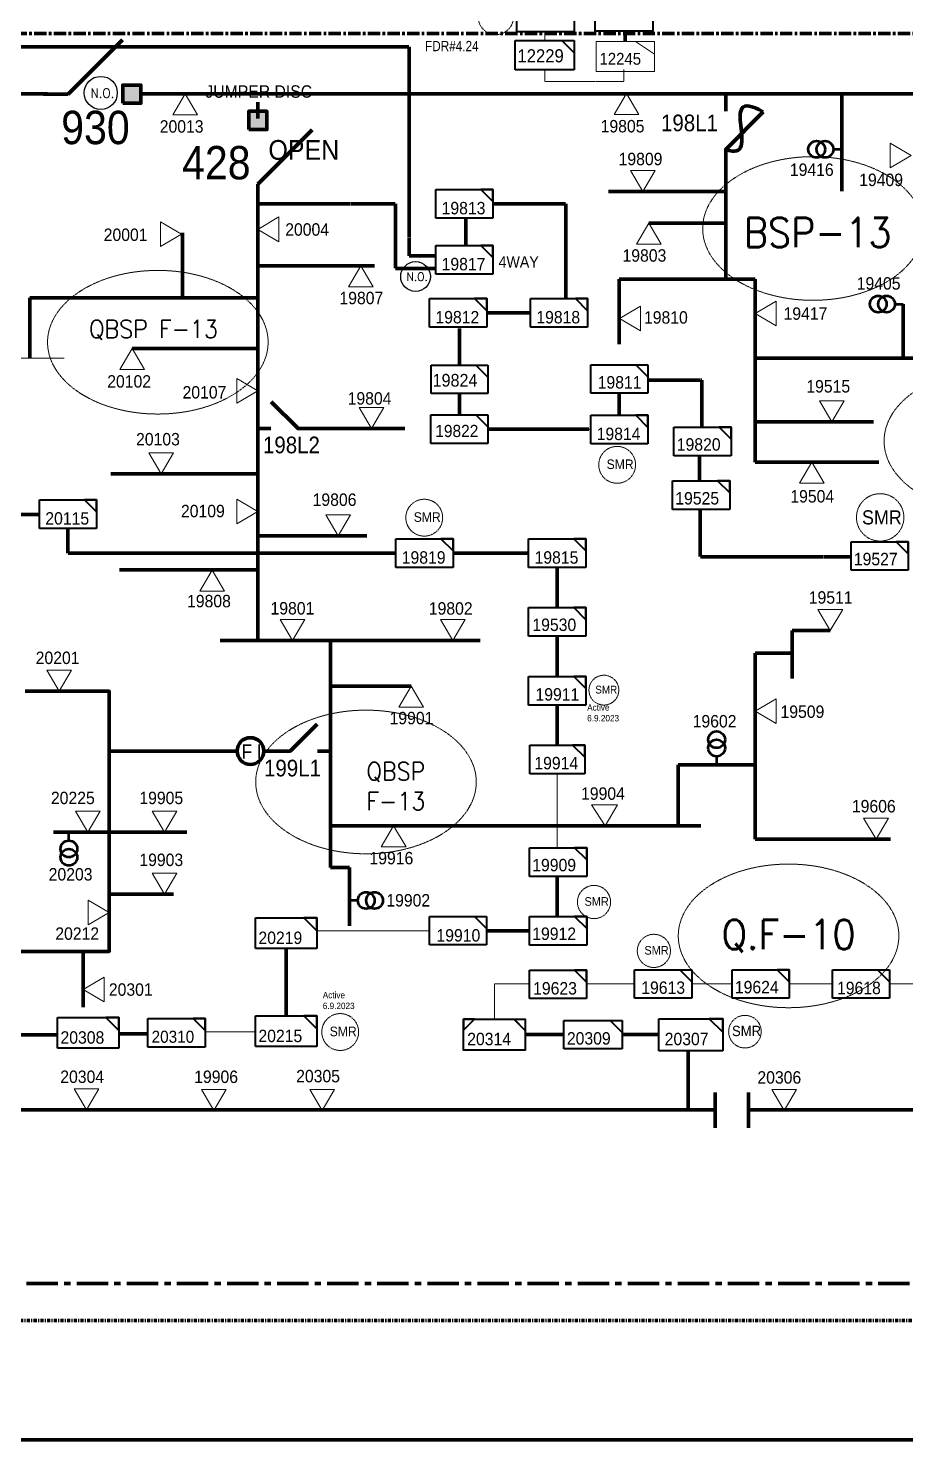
# Model space of a CAD drawing. Header units: metres. Extents: x 65984 to 144644, y -19036 to 23726.
# Drawn here: x 116363 to 116625.8, y 19869.1 to 20291.7 of the extents above; entities that cross this region are included whole.
import ezdxf
from ezdxf.enums import TextEntityAlignment as Align

# ---------------------------------------------------------------- set-up
doc = ezdxf.new("R2010")
doc.units = ezdxf.units.M
doc.header["$MEASUREMENT"] = 0
for name, pattern in [('( Center )', [2, 1.25, -0.25, 0.25, -0.25]), ('DGN Style 3', [0.013877, 0, -0.013877]), ('DGN Style 7', [2, 0.9, -0.4, 0.3, -0.4])]:
    doc.linetypes.add(name, pattern=pattern)
doc.layers.get('0').update_dxf_attribs({"color": 95, "lineweight": 40})
for name, color, linetype, lineweight in [('ABS', 7, 'Continuous', 40), ('ABS NUMBER', 112, 'Continuous', 30), ('d_fco', 5, 'Continuous', 40), ('d_fco text', 95, 'Continuous', 40), ('d_oh branch', 94, 'Continuous', 40), ('d_switch', 95, 'Continuous', 40), ('d_tf', 1, 'Continuous', 40), ('d_tf no', 6, 'Continuous', 40), ('d_tf_200', 1, 'Continuous', 40), ('d_ug cable', 95, 'Continuous', 40), ('d_ug main line', 95, 'Continuous', 40), ('d_unit sub', 7, 'Continuous', 40), ('EARTH FAULT INDICATOR', 95, 'Continuous', 40), ('FDR  1  16', 234, 'Continuous', 40), ('FDR  4  06', 36, 'Continuous', 40), ('fedr no', 95, 'Continuous', 40), ('O H MAIN FEEDER', 4, 'Continuous', 100), ('SW N O', 114, 'Continuous', 30)]:
    doc.layers.add(name, color=color, linetype=linetype, lineweight=lineweight)
doc.styles.add('NASKHF', font='naskhf.shx', dxfattribs={"height": 8})
doc.styles.add('Style-Andalus', font='andlso.ttf')
doc.styles.add('Style-Arial', font='arial.ttf')
doc.styles.add('Style-msdefault', font='msdefault.shx')
doc.styles.add('Style-STANDARD', font='STANDARD.shx')

# ---------------------------------------------------------------- blocks, each defined once
blk = doc.blocks.new('TFU_19')
at = {"layer": 'd_tf_200', "color": 3, "linetype": 'Continuous', "lineweight": 53}
blk.add_line((0, 10), (0, 0), dxfattribs=at)
for centre in [(0, 30), (0, 20)]:
    blk.add_circle(centre, 10, dxfattribs=at)
blk = doc.blocks.new('ABS2_1_1')
at = {"color": 0, "linetype": 'ByBlock', "lineweight": -2, "ltscale": 500}
for q in [(-29900, 43500), (0, 0)]:
    blk.add_line((0, 13600), q, dxfattribs=at)
at = {"color": 0, "linetype": 'ByBlock', "lineweight": -2, "ltscale": 500, "flags": 128}
for points in [[(5000, 43600), (-5000, 43600), (-5000, 53600), (5000, 53600)], [(3791, 49653), (3791, 49653), (3791, 49653)]]:
    blk.add_lwpolyline(points, close=True, dxfattribs=at)
at = {"color": 0, "linetype": 'ByBlock', "lineweight": -2, "ltscale": 500}
for points in [[(5000, 43600), (-5000, 43600), (5000, 53600), (-5000, 53600)], [(3791, 49653), (3791, 49653), (3791, 49653)]]:
    blk.add_solid(points, dxfattribs=at)
blk = doc.blocks.new('*U679')
at = {"layer": 'd_fco', "color": 7, "linetype": 'Continuous', "lineweight": 100}
blk.add_line((-4.6, 4.21), (-10.13, 4.21), dxfattribs=at)
at = {"layer": 'd_fco', "color": 7, "linetype": 'Continuous', "lineweight": 100, "extrusion": (0, 0, -1), "flags": 128}
blk.add_lwpolyline([(-13.02, 4.21), (-7.07, 4.21), (4.4, -7.26)], dxfattribs=at)
at = {"layer": 'd_fco', "color": 7, "linetype": 'Continuous', "lineweight": 100}
blk.add_open_spline([(-4.4, -7.26), (-13, 7.69), (11.58, -7.67), (7.07, 4.21)], degree=3, dxfattribs=at)
blk = doc.blocks.new('*U688')
at = {"layer": 'd_unit sub', "color": 3, "linetype": 'Continuous', "lineweight": 40}
for p, q in [((-9.2, 4.61), (9.19, 4.61)), ((-9.2, -4.58), (-9.2, 4.61)), ((9.19, 0.73), (5.31, 4.61)), ((5.97, 4.61), (9.19, 4.61)), ((9.19, 4.61), (9.19, 1.4)), ((9.19, 4.61), (9.19, -4.58)), ((9.19, -4.58), (-9.2, -4.58))]:
    blk.add_line(p, q, dxfattribs=at)
blk = doc.blocks.new('*U702')
at = {"layer": 'ABS', "color": 7, "linetype": 'Continuous', "lineweight": 158, "ltscale": 0.204148}
blk.add_line((-6.04, -5.72), (-11.57, -5.72), dxfattribs=at)
at = {"layer": 'ABS', "color": 7, "linetype": 'Continuous', "lineweight": 158, "ltscale": 0.204148, "flags": 128}
blk.add_lwpolyline([(11.58, -5.72), (5.64, -5.72), (-5.83, 5.75)], dxfattribs=at)
blk = doc.blocks.new('*U703')
at = {"layer": 'ABS', "color": 3, "linetype": 'Continuous', "lineweight": 158, "ltscale": 0.204148}
blk.add_line((6.05, -5.74), (11.58, -5.74), dxfattribs=at)
at = {"layer": 'ABS', "color": 3, "linetype": 'Continuous', "lineweight": 158, "ltscale": 0.204148, "flags": 128}
blk.add_lwpolyline([(-11.57, -5.74), (-5.63, -5.74), (5.85, 5.73)], dxfattribs=at)
blk = doc.blocks.new('*U892')
at = {"layer": 'SW N O', "color": 3}
blk.add_circle((0, 0), 16.8, dxfattribs=at)
at = {"layer": 'SW N O', "color": 3, "style": 'Style-STANDARD'}
blk.add_text('N.O.', height=9.6, dxfattribs=at).set_placement((1.7, -0.2), align=Align.MIDDLE_CENTER)
blk = doc.blocks.new('*U955')
at = {"layer": 'd_unit sub', "color": 191, "linetype": 'Continuous', "lineweight": 40}
for p, q in [((-9.2, 4.61), (9.19, 4.61)), ((-9.2, -4.58), (-9.2, 4.61)), ((9.19, 0.73), (5.31, 4.61)), ((5.97, 4.61), (9.19, 4.61)), ((9.19, 4.61), (9.19, 1.4)), ((9.19, 4.61), (9.19, -4.58)), ((9.19, -4.58), (-9.2, -4.58))]:
    blk.add_line(p, q, dxfattribs=at)
blk = doc.blocks.new('*U963')
at = {"layer": 'EARTH FAULT INDICATOR', "color": 3, "linetype": 'Continuous', "lineweight": 100}
blk.add_circle((0.02, 0.13), 4, dxfattribs=at)
at = {"layer": 'EARTH FAULT INDICATOR', "color": 3, "lineweight": 140, "style": 'Style-Andalus', "width": 0.9}
blk.add_text('F I', height=4.234, dxfattribs=at).set_placement((-2.61, 2.11), align=Align.TOP_LEFT)
blk = doc.blocks.new('*U683')
at = {"layer": 'd_unit sub', "color": 2, "linetype": 'Continuous', "lineweight": 40}
for p, q in [((-9.2, 4.61), (9.19, 4.61)), ((-9.2, -4.58), (-9.2, 4.61)), ((9.19, 0.73), (5.31, 4.61)), ((5.97, 4.61), (9.19, 4.61)), ((9.19, 4.61), (9.19, 1.4)), ((9.19, 4.61), (9.19, -4.58)), ((9.19, -4.58), (-9.2, -4.58))]:
    blk.add_line(p, q, dxfattribs=at)
blk = doc.blocks.new('*U1417')
at = {"layer": 'd_unit sub', "color": 95, "linetype": 'Continuous', "lineweight": 40}
for p, q in [((-9.55, 4.61), (9.19, 4.61)), ((-9.55, -4.58), (-9.55, 4.61)), ((9.19, 0.73), (5.31, 4.61)), ((5.97, 4.61), (9.19, 4.61)), ((9.19, 4.61), (9.19, 1.4)), ((9.19, 4.61), (9.19, -4.58)), ((9.19, -4.58), (-9.55, -4.58))]:
    blk.add_line(p, q, dxfattribs=at)
blk = doc.blocks.new('*U1415')
at = {"layer": 'd_unit sub', "color": 95, "linetype": 'Continuous', "lineweight": 40}
for p, q in [((-9.2, 4.61), (9.19, 4.61)), ((-9.2, -4.58), (-9.2, 4.61)), ((9.19, 0.73), (5.31, 4.61)), ((5.97, 4.61), (9.19, 4.61)), ((9.19, 4.61), (9.19, 1.4)), ((9.19, 4.61), (9.19, -4.58)), ((9.19, -4.58), (-9.2, -4.58))]:
    blk.add_line(p, q, dxfattribs=at)
blk = doc.blocks.new('TRA1_22')
at = {"layer": 'd_tf', "color": 3, "linetype": 'Continuous', "lineweight": 0, "ltscale": 0.000372147, "flags": 128}
blk.add_lwpolyline([(10, -17), (0, 0), (-10, -17)], close=True, dxfattribs=at)
blk = doc.blocks.new('TRA1_21')
at = {"layer": 'd_tf', "color": 3, "linetype": 'Continuous', "lineweight": 0, "ltscale": 0.000372147, "xscale": 1.000046566207833, "yscale": 1.000046566207833, "zscale": 1.000046566207833, "rotation": 180}
blk.add_blockref('TRA1_22', (0, 0), dxfattribs=at)
blk = doc.blocks.new('TRA1_24')
at = {"layer": 'd_tf', "color": 3, "linetype": 'Continuous', "lineweight": 0, "ltscale": 0.000371982, "flags": 128}
blk.add_lwpolyline([(10, -17), (0, 0), (-10, -17)], close=True, dxfattribs=at)
blk = doc.blocks.new('TRA1_23')
at = {"layer": 'd_tf', "color": 3, "linetype": 'Continuous', "lineweight": 0, "ltscale": 0.000371982, "xscale": 1.000046566207834, "yscale": 1.000046566207834, "zscale": 1.000046566207834, "rotation": 180}
blk.add_blockref('TRA1_24', (0, 0), dxfattribs=at)
blk = doc.blocks.new('TRA1_26')
at = {"layer": 'd_tf', "color": 3, "linetype": 'Continuous', "lineweight": 0, "ltscale": 0.000372147, "flags": 128}
blk.add_lwpolyline([(11.1, -17), (0.1, 0), (-9.9, -17)], close=True, dxfattribs=at)
blk = doc.blocks.new('TRA1_25')
at = {"layer": 'd_tf', "color": 3, "linetype": 'Continuous', "lineweight": 0, "ltscale": 0.000372147, "xscale": 1.000046566207833, "yscale": 1.000046566207833, "zscale": 1.000046566207833, "rotation": 180}
blk.add_blockref('TRA1_26', (0, 0), dxfattribs=at)
blk = doc.blocks.new('*U1554')
at = {"layer": 'd_unit sub', "color": 3, "linetype": 'Continuous', "lineweight": 40}
for p, q in [((-9.2, 4.59), (9.19, 4.59)), ((-9.2, -4.6), (-9.2, 4.59)), ((9.19, 0.71), (5.31, 4.59)), ((5.97, 4.59), (9.19, 4.59)), ((9.19, 4.59), (9.19, 1.38)), ((9.19, 4.59), (9.19, -4.6)), ((9.19, -4.6), (-9.2, -4.6))]:
    blk.add_line(p, q, dxfattribs=at)
at = {"layer": 'd_unit sub', "color": 3, "linetype": 'Continuous', "lineweight": 40, "flags": 128}
blk.add_lwpolyline([(9.19, 0.71), (9.19, 4.59), (5.31, 4.59)], close=True, dxfattribs=at)
blk = doc.blocks.new('*U2169')
at = {"layer": 'd_unit sub', "color": 2, "linetype": 'Continuous', "lineweight": 40}
for p, q in [((-9.2, 4.59), (9.19, 4.59)), ((-9.2, -4.6), (-9.2, 4.59)), ((9.19, 0.71), (5.31, 4.59)), ((5.97, 4.59), (9.19, 4.59)), ((9.19, 4.59), (9.19, 1.38)), ((9.19, 4.59), (9.19, -4.6)), ((9.19, -4.6), (-9.2, -4.6))]:
    blk.add_line(p, q, dxfattribs=at)
at = {"layer": 'd_unit sub', "color": 2, "linetype": 'Continuous', "lineweight": 40, "flags": 128}
blk.add_lwpolyline([(9.19, 0.71), (9.19, 4.59), (5.31, 4.59)], close=True, dxfattribs=at)
blk = doc.blocks.new('*U2170')
at = {"layer": 'd_unit sub', "color": 2, "linetype": 'Continuous', "lineweight": 40}
for p, q in [((-9.2, 4.59), (9.19, 4.59)), ((-9.2, -4.6), (-9.2, 4.59)), ((9.19, 0.71), (5.31, 4.59)), ((5.97, 4.59), (9.19, 4.59)), ((9.19, 4.59), (9.19, 1.38)), ((9.19, 4.59), (9.19, -4.6)), ((9.19, -4.6), (-9.2, -4.6))]:
    blk.add_line(p, q, dxfattribs=at)
at = {"layer": 'd_unit sub', "color": 2, "linetype": 'Continuous', "lineweight": 40, "flags": 128}
blk.add_lwpolyline([(9.19, 0.71), (9.19, 4.59), (5.31, 4.59)], close=True, dxfattribs=at)
blk = doc.blocks.new('*U2219')
at = {"layer": 'd_unit sub', "color": 191, "linetype": 'Continuous', "lineweight": 40}
for p, q in [((-9.2, 4.59), (9.19, 4.59)), ((-9.2, -4.6), (-9.2, 4.59)), ((9.19, 0.71), (5.31, 4.59)), ((5.97, 4.59), (9.19, 4.59)), ((9.19, 4.59), (9.19, 1.38)), ((9.19, 4.59), (9.19, -4.6)), ((9.19, -4.6), (-9.2, -4.6))]:
    blk.add_line(p, q, dxfattribs=at)
at = {"layer": 'd_unit sub', "color": 191, "linetype": 'Continuous', "lineweight": 40, "flags": 128}
blk.add_lwpolyline([(9.19, 0.71), (9.19, 4.59), (5.31, 4.59)], close=True, dxfattribs=at)
blk = doc.blocks.new('*U2250')
at = {"layer": 'd_unit sub', "color": 191, "linetype": 'Continuous', "lineweight": 40}
for p, q in [((-8.47, 4.59), (9.19, 4.59)), ((-8.47, -4.6), (-8.47, 4.59)), ((9.19, 0.71), (5.31, 4.59)), ((5.97, 4.59), (9.19, 4.59)), ((9.19, 4.59), (9.19, 1.38)), ((9.19, 4.59), (9.19, -4.6)), ((9.19, -4.6), (-8.47, -4.6))]:
    blk.add_line(p, q, dxfattribs=at)
at = {"layer": 'd_unit sub', "color": 191, "linetype": 'Continuous', "lineweight": 40, "flags": 128}
blk.add_lwpolyline([(9.19, 0.71), (9.19, 4.59), (5.31, 4.59)], close=True, dxfattribs=at)
blk = doc.blocks.new('*U3315')
at = {"layer": 'd_unit sub', "color": 95, "linetype": 'Continuous', "lineweight": 40}
for p, q in [((-9.2, 4.59), (9.19, 4.59)), ((-9.2, -4.6), (-9.2, 4.59)), ((9.19, 0.71), (5.31, 4.59)), ((5.97, 4.59), (9.19, 4.59)), ((9.19, 4.59), (9.19, 1.38)), ((9.19, 4.59), (9.19, -4.6)), ((9.19, -4.6), (-9.2, -4.6))]:
    blk.add_line(p, q, dxfattribs=at)
at = {"layer": 'd_unit sub', "color": 95, "linetype": 'Continuous', "lineweight": 40, "flags": 128}
blk.add_lwpolyline([(9.19, 0.71), (9.19, 4.59), (5.31, 4.59)], close=True, dxfattribs=at)
blk = doc.blocks.new('TRA1_78')
at = {"layer": 'd_tf', "color": 5, "linetype": 'Continuous', "lineweight": 0, "ltscale": 0.000372147, "flags": 128}
blk.add_lwpolyline([(10, -17), (0, 0), (-10, -17)], close=True, dxfattribs=at)
blk = doc.blocks.new('TRA1_77')
at = {"layer": 'd_tf', "color": 5, "linetype": 'Continuous', "lineweight": 0, "ltscale": 0.000372147, "xscale": 1.000046566207833, "yscale": 1.000046566207833, "zscale": 1.000046566207833, "rotation": 180}
blk.add_blockref('TRA1_78', (0, 0), dxfattribs=at)
blk = doc.blocks.new('TF_8')
at = {"color": 0, "linetype": 'ByBlock', "lineweight": -2}
blk.add_line((6.3, 4.95), (9.9, 1.35), dxfattribs=at)
blk.add_3dface([(-10.1, 4.95), (9.9, 4.95), (9.9, -5.05), (-10.1, -5.05)], dxfattribs=at)
blk = doc.blocks.new('*U3316')
at = {"layer": 'd_unit sub', "color": 95, "linetype": 'Continuous', "lineweight": 40, "flags": 128}
for points in [[(-9.48, 1.38), (-6.07, 4.73), (-9.48, 4.73)], [(9.49, 1.32), (6.02, 4.73), (9.5, 4.73)]]:
    blk.add_lwpolyline(points, close=True, dxfattribs=at)
at = {"layer": 'd_unit sub', "color": 95, "linetype": 'Continuous', "lineweight": 40, "xscale": 0.94866334575076, "yscale": 0.94866334575076, "zscale": 0.4380515265747434, "rotation": 359.9999999999999}
blk.add_blockref('TF_8', (0.1, 0.04), dxfattribs=at)
blk = doc.blocks.new('TRA1_1386')
at = {"layer": 'd_tf', "color": 95, "linetype": 'Continuous', "lineweight": 0, "ltscale": 0.000372147, "flags": 128}
blk.add_lwpolyline([(10.1, -17), (0.1, 0), (-9.9, -17)], close=True, dxfattribs=at)
blk = doc.blocks.new('TRA1_1385')
at = {"layer": 'd_tf', "color": 95, "linetype": 'Continuous', "lineweight": 0, "ltscale": 0.000372147, "xscale": 1.000046566207833, "yscale": 1.000046566207833, "zscale": 1.000046566207833, "rotation": 180}
blk.add_blockref('TRA1_1386', (0, 0), dxfattribs=at)
blk = doc.blocks.new('exist.us-1000kva')
at = {"color": 0, "linetype": 'ByBlock', "lineweight": -2, "flags": 128}
blk.add_lwpolyline([(39.99, 12.92), (32.8, 20), (40, 20)], close=True, dxfattribs=at)
at = {"color": 0, "linetype": 'ByBlock', "lineweight": -2, "extrusion": (0, 0, -1)}
blk.add_solid([(-39.99, 12.92), (-32.8, 20), (-40, 20)], dxfattribs=at)
at = {"color": 0, "linetype": 'ByBlock', "lineweight": -2, "xscale": 2, "yscale": 2}
blk.add_blockref('TF_8', (20.2, 10.1), dxfattribs=at)
blk = doc.blocks.new('*U3940')
at = {"layer": 'd_tf no', "color": 98, "linetype": 'Continuous', "lineweight": 13}
for p, q in [((-9.2, 4.61), (2.68, 4.61)), ((-9.2, -4.58), (-9.2, 4.61)), ((2.68, 0.73), (-1.21, 4.61)), ((-0.54, 4.61), (2.68, 4.61)), ((2.68, 4.61), (2.68, 1.4)), ((2.68, 4.61), (2.68, -4.58)), ((2.68, -4.58), (-9.2, -4.58))]:
    blk.add_line(p, q, dxfattribs=at)
blk = doc.blocks.new('*U696')
at = {"layer": 'd_unit sub', "color": 98, "linetype": 'Continuous', "lineweight": 40}
for p, q in [((-9.2, 4.61), (9.19, 4.61)), ((-9.2, -4.58), (-9.2, 4.61)), ((9.19, 0.73), (5.31, 4.61)), ((5.97, 4.61), (9.19, 4.61)), ((9.19, 4.61), (9.19, 1.4)), ((9.19, 4.61), (9.19, -4.58)), ((9.19, -4.58), (-9.2, -4.58))]:
    blk.add_line(p, q, dxfattribs=at)
blk = doc.blocks.new('*U3999')
at = {"layer": 'SW N O', "color": 4}
blk.add_circle((0, 0), 16.8, dxfattribs=at)
at = {"layer": 'SW N O', "color": 4, "style": 'Style-STANDARD'}
blk.add_text('N.O.', height=9.6, dxfattribs=at).set_placement((1.7, -0.2), align=Align.MIDDLE_CENTER)

msp = doc.modelspace()

# ---------------------------------------------------------------- linework, layer by layer
at = {"layer": 'd_oh branch', "color": 3, "linetype": 'Continuous', "lineweight": 100}
for p, q in [((116606.66, 20271.96), (116606.66, 20242.84)), ((116431.79, 20264.62), (116431.79, 20269.48)), ((116571.89, 20252.73), (116571.89, 20216.49)), ((116571.89, 20242.81), (116536.77, 20242.81)), ((116431.79, 20108.34), (116431.79, 20239.43)), ((116571.89, 20233.33), (116548.89, 20233.33)), ((116409.2, 20210.92), (116409.2, 20230.43)), ((116466.69, 20220.49), (116431.79, 20220.49)), ((116580.67, 20216.49), (116540.03, 20216.49)), ((116540.03, 20216.49), (116540.03, 20197.04)), ((116580.67, 20206.27), (116580.67, 20216.49)), ((116431.79, 20210.92), (116363.48, 20210.92)), ((116363.48, 20210.92), (116363.48, 20192.87)), ((116625.07, 20209.08), (116625.07, 20192.84)), ((116580.67, 20206.27), (116580.67, 20161.75)), ((116431.79, 20195.82), (116394.15, 20195.82)), ((116580.67, 20192.84), (116687.35, 20192.84)), ((116580.67, 20173.86), (116616.15, 20173.86)), ((116447.87, 20171.81), (116475.78, 20171.81)), ((116580.67, 20161.75), (116617.73, 20161.75)), ((116431.79, 20158.22), (116387.74, 20158.22)), ((116464.45, 20139.67), (116431.79, 20139.67)), ((116431.79, 20129.47), (116390.39, 20129.47)), ((116591.75, 20111.34), (116603.2, 20111.34)), ((116591.75, 20097.01), (116591.75, 20111.34)), ((116420.47, 20108.34), (116498.37, 20108.34)), ((116453.54, 20108.34), (116453.54, 20040.39)), ((116580.67, 20104.6), (116580.67, 20048.92)), ((116580.67, 20104.6), (116591.75, 20104.6)), ((116453.54, 20094.66), (116477.66, 20094.66)), ((116387.31, 20075.27), (116425.58, 20075.27)), ((116433.58, 20075.27), (116437.34, 20075.27)), ((116557.7, 20071.18), (116557.7, 20052.87)), ((116557.7, 20071.18), (116580.67, 20071.18)), ((116453.54, 20052.87), (116564.43, 20052.87)), ((116410.55, 20050.97), (116370.62, 20050.97)), ((116580.67, 20048.92), (116621.23, 20048.92)), ((116453.54, 20040.39), (116459.24, 20040.39)), ((116459.24, 20022.92), (116459.24, 20040.39)), ((116387.31, 20032.43), (116406.56, 20032.43)), ((116379.49, 20015.25), (116379.49, 19998.63))]:
    msp.add_line(p, q, dxfattribs=at)
at = {"layer": 'd_oh branch', "color": 3, "linetype": 'Continuous', "lineweight": 13}
for p, q in [((116409.2, 20210.92), (116409.2, 20230.43)), ((116431.79, 20210.92), (116363.48, 20210.92)), ((116363.48, 20210.92), (116363.48, 20192.87)), ((116373.83, 20192.87), (116280.23, 20192.87))]:
    msp.add_line(p, q, dxfattribs=at)
at = {"layer": 'd_oh branch', "color": 3, "linetype": 'Continuous', "lineweight": 100, "flags": 128}
msp.add_lwpolyline([(116307.49, 20015.29), (116387.31, 20015.29), (116387.31, 20090.83), (116387.31, 20093.18), (116362.15, 20093.18)], dxfattribs=at)
at = {"layer": 'd_ug cable', "color": 98, "linetype": 'DGN Style 3', "lineweight": 13}
msp.add_line((116517.72, 20288), (116517.72, 20290.57), dxfattribs=at)
at = {"layer": 'd_ug cable', "color": 3, "linetype": 'DGN Style 3', "lineweight": 100}
for p, q in [((116477.03, 20286.12), (116187.13, 20286.12)), ((116477.06, 20223.56), (116477.06, 20286.05)), ((116494.07, 20226.61), (116494.07, 20234.8)), ((116477.06, 20223.52), (116485.05, 20223.52)), ((116473.03, 20219.71), (116485.05, 20219.71)), ((116500.32, 20206.43), (116513.41, 20206.43)), ((116492.14, 20191.02), (116492.14, 20201.74)), ((116492.15, 20175.91), (116492.15, 20182.34)), ((116540.03, 20175.79), (116540.03, 20182.38)), ((116564.69, 20186.32), (116548.7, 20186.32)), ((116564.69, 20186.32), (116564.69, 20172.24)), ((116531.07, 20171.58), (116500.7, 20171.63)), ((116564.01, 20163.58), (116564.01, 20156.44)), ((116564.27, 20147.57), (116564.27, 20133.38)), ((116609.42, 20133.38), (116564.27, 20133.38))]:
    msp.add_line(p, q, dxfattribs=at)
at = {"layer": 'd_ug cable', "color": 191, "linetype": 'DGN Style 3', "lineweight": 100}
for p, q in [((116521.44, 20130.22), (116521.44, 20118.2)), ((116521.44, 20109.63), (116521.44, 20097.61)), ((116521.44, 20089.05), (116521.44, 20077.02)), ((116521.44, 20037.76), (116521.44, 20025.76)), ((116513.13, 20021.48), (116500.29, 20021.48)), ((116440.27, 19995.98), (116440.27, 20016.18)), ((116372.02, 19990.33), (116360.46, 19990.33)), ((116390.16, 19990.56), (116399, 19990.56))]:
    msp.add_line(p, q, dxfattribs=at)
at = {"layer": 'd_ug cable', "color": 191, "linetype": 'DGN Style 3', "lineweight": 13}
for p, q in [((116521.44, 20068.46), (116521.44, 20046.32)), ((116483.16, 20021.48), (116449.44, 20021.48)), ((116416.31, 19991.25), (116431.1, 19991.25))]:
    msp.add_line(p, q, dxfattribs=at)
at = {"layer": 'd_ug cable', "color": 95, "linetype": 'DGN Style 3', "lineweight": 100}
for p, q in [((116540.91, 19990.36), (116551.82, 19990.36)), ((116560.62, 19985.57), (116560.62, 19967.85))]:
    msp.add_line(p, q, dxfattribs=at)
at = {"layer": 'd_ug cable', "color": 98, "linetype": 'DGN Style 3', "lineweight": 100, "flags": 128}
msp.add_lwpolyline([(116541.76, 20287.68), (116541.76, 20287.68), (116541.76, 20290.63)], dxfattribs=at)
at = {"layer": 'd_ug cable', "color": 98, "linetype": 'DGN Style 3', "lineweight": 13, "flags": 128}
msp.add_lwpolyline([(116541.43, 20279.33), (116541.43, 20275.71), (116517.72, 20275.71), (116517.72, 20279.17)], dxfattribs=at)
at = {"layer": 'd_ug cable', "color": 3, "linetype": 'DGN Style 3', "lineweight": 100, "flags": 128}
for points in [[(116431.79, 20239.08), (116472.99, 20239.09), (116472.99, 20219.83)], [(116502.17, 20239.09), (116523.98, 20239.09), (116523.98, 20211.08)]]:
    msp.add_lwpolyline(points, dxfattribs=at)
at = {"layer": 'd_ug cable', "color": 191, "linetype": 'DGN Style 3', "lineweight": 100, "flags": 128}
for points in [[(116357.89, 20146.1), (116366.39, 20146.1)], [(116473.11, 20134.5), (116374.95, 20134.5), (116374.95, 20141.92)], [(116512.88, 20134.5), (116490.23, 20134.5)]]:
    msp.add_lwpolyline(points, dxfattribs=at)
at = {"layer": 'd_ug cable', "color": 95, "linetype": 'DGN Style 3', "lineweight": 13, "flags": 128}
for points in [[(116634.93, 20020.84), (116634.93, 20005.54), (116620.95, 20005.54)], [(116513.15, 20005.54), (116502.62, 20005.54), (116502.62, 19994.98)], [(116544.61, 20005.54), (116530.19, 20005.54)], [(116573.8, 20005.54), (116561.73, 20005.54)], [(116603.83, 20005.54), (116590.93, 20005.54)]]:
    msp.add_lwpolyline(points, dxfattribs=at)
at = {"layer": 'd_ug cable', "color": 95, "linetype": 'DGN Style 3', "lineweight": 100, "flags": 128}
msp.add_lwpolyline([(116511.86, 19990.36), (116523.45, 19990.36)], dxfattribs=at)
at = {"layer": 'd_ug cable', "color": 2, "linetype": 'DGN Style 3', "lineweight": 13}
for centre, radius in [((116503.06, 20295.03), 5.28), ((116539.38, 20160.95), 5.52), ((116481.62, 20145.13), 5.52), ((116618.14, 20145.22), 7.1), ((116535.41, 20093.5), 4.47), ((116532.45, 20030.07), 4.97), ((116550.38, 20015.44), 4.97), ((116456.46, 19991.15), 5.52), ((116577.65, 19991.26), 4.88)]:
    msp.add_circle(centre, radius, dxfattribs=at)
at = {"layer": 'd_ug main line', "color": 191, "linetype": 'DGN Style 7', "lineweight": 140, "flags": 128}
msp.add_lwpolyline([(125136.56, 22351.77), (116982.25, 22351.77), (116982.25, 20302.89), (116982.25, 20302.89), (116982.25, 19904.76), (116245.06, 19904.76), (116245.06, 20043.28)], dxfattribs=at)
at = {"layer": 'd_ug main line', "color": 194, "linetype": '( Center )', "lineweight": 158, "ltscale": 2.938459, "flags": 128}
msp.add_lwpolyline([(116741.88, 20439.81), (116741.88, 20290.13), (116169.64, 20290.13)], dxfattribs=at)
at = {"layer": 'FDR  1  16', "color": 154, "linetype": '( Center )', "lineweight": 106, "ltscale": 7.500037, "flags": 128}
msp.add_lwpolyline([(116110.23, 19993.55), (116110.23, 19915.89), (125674.45, 19915.89), (125674.45, 21860.43), (125695.57, 21860.43)], dxfattribs=at)
at = {"layer": 'FDR  4  06', "color": 3, "linetype": 'Continuous'}
msp.add_line((116715.91, 20272.04), (116523.88, 20272), dxfattribs=at)
at = {"layer": 'fedr no', "color": 82, "linetype": 'DGN Style 3', "lineweight": 13, "true_color": 0x1dc70e}
for centre in [(116598.01, 20231.71), (116401.85, 20197.66), (116652.34, 20168.07), (116464.18, 20066.01), (116590.71, 20019.93)]:
    msp.add_ellipse(centre, major_axis=(33.02, 0), ratio=0.651175, dxfattribs=at)
at = {"layer": 'O H MAIN FEEDER', "color": 154, "lineweight": 211, "ltscale": 0.488306}
msp.add_line((116368.83, 20272), (115909.86, 20272), dxfattribs=at)
at = {"layer": 'O H MAIN FEEDER', "color": 3, "lineweight": 211, "ltscale": 0.488306}
msp.add_line((116715.75, 20272.04), (116396.83, 20272), dxfattribs=at)
at = {"layer": 'O H MAIN FEEDER', "color": 95, "lineweight": 211, "ltscale": 0.418227}
for p, q in [((116568.7, 19973.07), (116568.7, 19962.48)), ((116103.42, 19967.85), (116568.7, 19967.85))]:
    msp.add_line(p, q, dxfattribs=at)
at = {"layer": 'O H MAIN FEEDER', "color": 5, "lineweight": 211, "ltscale": 0.418227}
for p, q in [((116578.69, 19973.07), (116578.69, 19962.48)), ((116578.69, 19967.85), (116883.48, 19967.85))]:
    msp.add_line(p, q, dxfattribs=at)
at = {"layer": 'O H MAIN FEEDER', "color": 95, "lineweight": 211, "ltscale": 0.426762, "flags": 128}
msp.add_lwpolyline([(125714.54, 20280.94), (125714.54, 19869.08), (116079.89, 19869.08)], dxfattribs=at)

# ---------------------------------------------------------------- block references
at = {"layer": 'ABS', "color": 7, "linetype": 'Continuous', "lineweight": 211, "ltscale": 0.812883, "xscale": 0.0005446322480400587, "zscale": 0.000360672857092237}
for p, yscale, rotation in [((116367.59, 20271.9), 0.0005446322480400587, 269.9999999999997), ((116431.79, 20237.59), -0.0005446322480400591, 180.0000000000002)]:
    msp.add_blockref('ABS2_1_1', p, dxfattribs=dict(at, yscale=yscale, rotation=rotation))
at = {"layer": 'ABS', "color": 7, "linetype": 'Continuous', "lineweight": 158, "ltscale": 0.204148, "xscale": 0.7000000000000001, "yscale": 0.7000000000000001, "zscale": 0.7000000000000001}
msp.add_blockref('*U702', (116439.88, 20175.82), dxfattribs=at)
at = {"layer": 'ABS', "color": 3, "linetype": 'Continuous', "lineweight": 158, "ltscale": 0.204148, "xscale": 0.7000000000000001, "yscale": 0.7000000000000001, "zscale": 0.7000000000000001}
msp.add_blockref('*U703', (116445.44, 20079.29), dxfattribs=at)
at = {"layer": 'd_fco', "color": 7, "linetype": 'Continuous', "lineweight": 100, "extrusion": (0, 0, -1), "xscale": 0.98, "yscale": 0.98, "zscale": 0.98, "rotation": 270.0000000006001}
msp.add_blockref('*U679', (-116576.02, 20262.3), dxfattribs=at)
at = {"layer": 'd_tf', "color": 3, "linetype": 'Continuous', "lineweight": 0, "ltscale": 0.000372147, "extrusion": (0, 0, -1), "xscale": 0.37, "yscale": 0.37, "zscale": 0.37}
for p, rotation in [((-116410, 20272.03), 180), ((-116542.14, 20272.1), 180), ((-116580.68, 20206.27), 89.99999999999993), ((-116418.11, 20129.46), 180.0000000000001), ((-116603.21, 20111.35), 359.9999999999999), ((-116380.91, 20050.98), 2.541932889160717e-11), ((-116403.87, 20050.98), 2.541932889160717e-11), ((-116472.46, 20052.87), 180), ((-116403.87, 20032.44), 2.541932889160717e-11), ((-116387.31, 20026.93), 269.9999999999999)]:
    msp.add_blockref('TRA1_21', p, dxfattribs=dict(at, rotation=rotation))
at = {"layer": 'd_tf', "color": 3, "linetype": 'Continuous', "lineweight": 0, "ltscale": 0.000372147, "xscale": 0.37, "yscale": 0.37, "zscale": 0.37}
for name, p, rotation in [('TRA1_21', (116627.44, 20253.56), 89.99999999999997), ('TRA1_21', (116547.06, 20242.81), 359.9999999999999), ('TRA1_21', (116408.89, 20229.99), 89.99999999999997), ('TRA1_21', (116431.8, 20231.45), 269.9999999999999), ('TRA1_21', (116548.9, 20233.32), 180), ('TRA1_21', (116462.62, 20220.52), 179.9999999999999), ('TRA1_21', (116540.1, 20204.8), 269.9999999999999), ('TRA1_21', (116394.15, 20195.81), 180), ('TRA1_21', (116465.83, 20171.82), 359.9999999999999), ('TRA1_21', (116603.7, 20173.87), 359.9999999999999), ('TRA1_21', (116597.68, 20161.75), 180), ('TRA1_21', (116455.82, 20139.68), 359.9999999999999), ('TRA1_21', (116442.17, 20108.36), 359.9999999999999), ('TRA1_21', (116490.21, 20108.34), 359.9999999999999), ('TRA1_21', (116372.27, 20093.19), 359.9999999999999), ('TRA1_21', (116477.67, 20094.65), 180), ('TRA1_21', (116580.68, 20087.2), 269.9999999999999), ('TRA1_25', (116535.82, 20052.88), 359.9999999999999), ('TRA1_21', (116616.89, 20048.93), 359.9999999999999), ('TRA1_21', (116379.49, 20003.87), 270)]:
    msp.add_blockref(name, p, dxfattribs=dict(at, rotation=rotation))
at = {"layer": 'd_tf', "color": 3, "linetype": 'Continuous', "lineweight": 0, "ltscale": 0.000371982, "xscale": 0.3699999999999999, "yscale": 0.3699999999999999, "zscale": 0.3699999999999999, "rotation": 89.99999999999997}
for p in [(116431.79, 20183.11), (116431.79, 20146.98)]:
    msp.add_blockref('TRA1_23', p, dxfattribs=at)
at = {"layer": 'd_tf', "color": 3, "linetype": 'Continuous', "lineweight": 0, "ltscale": 0.000372147, "extrusion": (0, 0, -1), "xscale": 0.37, "yscale": 0.37, "zscale": 0.37}
msp.add_blockref('TRA1_21', (-116402.83, 20158.25), dxfattribs=at)
at = {"layer": 'd_tf', "color": 95, "linetype": 'Continuous', "lineweight": 0, "ltscale": 0.000372147, "xscale": 0.37, "yscale": 0.37, "zscale": 0.37, "rotation": 359.9999999999999}
for p in [(116380.5, 19967.86), (116418.66, 19967.69), (116451.06, 19967.69)]:
    msp.add_blockref('TRA1_1385', p, dxfattribs=at)
at = {"layer": 'd_tf', "color": 5, "linetype": 'Continuous', "lineweight": 0, "ltscale": 0.000372147, "xscale": 0.37, "yscale": 0.37, "zscale": 0.37, "rotation": 359.9999999999999}
msp.add_blockref('TRA1_77', (116589.42, 19967.69), dxfattribs=at)
at = {"layer": 'd_tf no', "color": 98, "linetype": 'Continuous', "lineweight": 13, "xscale": 1.473943935991081, "yscale": 0.9811411172200261, "zscale": 1.473943935991081}
msp.add_blockref('*U3940', (116546.65, 20283.17), dxfattribs=at)
at = {"layer": 'd_tf_200', "color": 3, "linetype": 'Continuous', "lineweight": 53, "xscale": 0.25, "yscale": 0.25, "zscale": 0.25}
for p, rotation in [((116606.62, 20255.41), 89.99999999999993), ((116625.07, 20209.08), 89.99999999999993), ((116569.18, 20071.18), 359.9999999999999), ((116375.21, 20050.97), 179.9999999999999), ((116459.24, 20030.53), 269.9999999999999)]:
    msp.add_blockref('TFU_19', p, dxfattribs=dict(at, rotation=rotation))
at = {"layer": 'd_unit sub', "color": 2, "linetype": 'Continuous', "lineweight": 40, "xscale": 0.430937523996319, "yscale": 0.430937523996319, "zscale": 0.5165103713344481, "rotation": 359.9999999999999}
msp.add_blockref('exist.us-1000kva', (116509.31, 20290.57), dxfattribs=at)
at = {"layer": 'd_unit sub', "color": 98, "linetype": 'Continuous', "lineweight": 40, "xscale": 0.430937523996319, "yscale": 0.430937523996319, "zscale": 0.5165103713344481, "rotation": 359.9999999999999}
msp.add_blockref('exist.us-1000kva', (116532.78, 20290.77), dxfattribs=at)
at = {"layer": 'd_unit sub', "color": 98, "linetype": 'Continuous', "lineweight": 40, "xscale": 0.9596451603654702, "yscale": 0.9596451603654702, "zscale": 0.9596451603654702}
msp.add_blockref('*U696', (116517.72, 20283.57), dxfattribs=at)
at = {"layer": 'd_unit sub', "color": 3, "linetype": 'Continuous', "lineweight": 40}
for name, p, xscale, yscale, zscale in [('*U1554', (116493.61, 20239.09), 0.9309999999999999, 0.9309999999999999, 0.9309999999999999), ('*U1554', (116493.61, 20222.34), 0.9309999999999999, 0.9309999999999999, 0.9309999999999999), ('*U1554', (116491.77, 20206.43), 0.9309999999999999, 0.9309999999999999, 0.9309999999999999), ('*U1554', (116521.98, 20206.43), 0.9309999999999999, 0.9309999999999999, 0.9309999999999999), ('*U688', (116492.18, 20186.56), 0.9214014583937741, 0.9214014583937741, 0.9214014583937741), ('*U688', (116540.04, 20186.64), 0.9309999999999999, 0.9309999999999999, 0.9309999999999999), ('*U688', (116492.13, 20171.61), 0.9324027136815912, 0.9324027136815912, 0.9324027136815912), ('*U1554', (116564.97, 20167.96), 0.9309999999999999, 0.9309999999999999, 0.9309999999999999), ('*U1554', (116564.52, 20151.86), 0.9309999999999999, 0.9309999999999999, 0.9309999999999999)]:
    msp.add_blockref(name, p, dxfattribs=dict(at, xscale=xscale, yscale=yscale, zscale=zscale))
at = {"layer": 'd_unit sub', "color": 2, "linetype": 'Continuous', "lineweight": 40}
for name, p, xscale, yscale, zscale in [('*U2169', (116540.04, 20171.51), 0.9309999999999999, 0.9309999999999999, 0.9309999999999999), ('*U2170', (116481.68, 20134.51), 0.9309999999999999, 0.9309999999999999, 0.9309999999999999), ('*U2169', (116617.99, 20133.66), 0.9309999999999999, 0.9309999999999999, 0.9309999999999999), ('*U2170', (116521.45, 20093.33), 0.9309999999999999, 0.9309999999999999, 0.9309999999999999), ('*U2170', (116521.7, 20021.48), 0.9309999999999999, 0.9309999999999999, 0.9309999999999999), ('*U683', (116553.17, 20005.52), 0.9309999999999999, 0.9309999999999999, 0.9309999999999999), ('*U2170', (116440.27, 19991.4), 0.99718007459778, 0.99718007459778, 0.99718007459778), ('*U2170', (116561.41, 19990.36), 1.042462990854011, 1.042462990854011, 1.042462990854011)]:
    msp.add_blockref(name, p, dxfattribs=dict(at, xscale=xscale, yscale=yscale, zscale=zscale))
at = {"layer": 'd_unit sub', "color": 191, "linetype": 'Continuous', "lineweight": 40}
for name, p, xscale, yscale, zscale in [('*U2219', (116374.95, 20146.2), 0.9309999999999999, 0.9309999999999999, 0.9309999999999999), ('*U2219', (116521.45, 20134.51), 0.9309999999999999, 0.9309999999999999, 0.9309999999999999), ('*U2219', (116521.45, 20113.92), 0.9309999999999999, 0.9309999999999999, 0.9309999999999999), ('*U2250', (116521.11, 20072.74), 0.9309999999999999, 0.9309999999999999, 0.9309999999999999), ('*U2219', (116521.7, 20042.04), 0.9309999999999999, 0.9309999999999999, 0.9309999999999999), ('*U2219', (116440.27, 20020.77), 0.99718007459778, 0.99718007459778, 0.99718007459778), ('*U955', (116491.73, 20021.47), 0.9309999999999999, 0.9309999999999999, 0.9309999999999999), ('*U2219', (116381, 19990.93), 0.99718007459778, 0.99718007459778, 0.99718007459778), ('*U2219', (116407.45, 19990.9), 0.9309999999999999, 0.9309999999999999, 0.9309999999999999)]:
    msp.add_blockref(name, p, dxfattribs=dict(at, xscale=xscale, yscale=yscale, zscale=zscale))
at = {"layer": 'd_unit sub', "color": 95, "linetype": 'Continuous', "lineweight": 40}
for name, p, xscale, yscale, zscale in [('*U3315', (116521.67, 20005.43), 0.9267797548205222, 0.9267797548205222, 0.9267797548205222), ('*U3315', (116582.37, 20005.54), 0.9309999999999999, 0.9309999999999999, 0.9309999999999999), ('*U1415', (116612.39, 20005.52), 0.9309999999999999, 0.9309999999999999, 0.9309999999999999), ('*U3316', (116502.61, 19990.37), 0.9742284657550533, 0.9742284657550533, 0.9742284657550533), ('*U1417', (116532.35, 19990.34), 0.9309999999999999, 0.9309999999999999, 0.9309999999999999)]:
    msp.add_blockref(name, p, dxfattribs=dict(at, xscale=xscale, yscale=yscale, zscale=zscale))
at = {"layer": 'EARTH FAULT INDICATOR', "color": 3, "linetype": 'Continuous', "lineweight": 100}
msp.add_blockref('*U963', (116429.56, 20075.14), dxfattribs=at)
at = {"layer": 'SW N O', "color": 3, "xscale": 0.2950694635422144, "yscale": 0.2950694635422144, "zscale": 0.2950694635422144}
msp.add_blockref('*U892', (116384.76, 20272.3), dxfattribs=at)
at = {"layer": 'SW N O', "color": 4, "xscale": 0.265562517187993, "yscale": 0.265562517187993, "zscale": 0.265562517187993}
msp.add_blockref('*U3999', (116479.03, 20217.32), dxfattribs=at)

# ---------------------------------------------------------------- texts
at = {"layer": 'ABS NUMBER', "color": 7, "lineweight": 140, "style": 'Style-Arial', "width": 0.88}
for s, p in [('930', (116372.92, 20266.95)), ('428', (116409.11, 20256.41))]:
    msp.add_text(s, height=10, dxfattribs=at).set_placement(p, align=Align.TOP_LEFT)
at = {"layer": 'd_fco text', "color": 7, "linetype": 'Continuous', "lineweight": 80, "style": 'Style-msdefault', "width": 0.916667}
msp.add_text('198L1', height=4.998, dxfattribs=at).set_placement((116552.52, 20265.81), align=Align.TOP_LEFT)
at = {"layer": 'd_fco text', "color": 3, "linetype": 'Continuous', "lineweight": 80, "style": 'Style-msdefault', "width": 0.916667}
for s, p in [('198L2', (116433.34, 20169.4)), ('199L1', (116433.65, 20072.67))]:
    msp.add_text(s, height=4.998, dxfattribs=at).set_placement(p, align=Align.TOP_LEFT)
at = {"layer": 'd_switch', "color": 7, "linetype": 'Continuous', "lineweight": 30, "style": 'Style-msdefault', "width": 0.857143}
msp.add_text('FDR#4.24', height=3.069, dxfattribs=at).set_placement((116481.87, 20287.86), align=Align.TOP_LEFT)
at = {"layer": 'd_tf no', "color": 98, "linetype": 'Continuous', "lineweight": 40, "style": 'Style-msdefault', "width": 0.947368}
for s, height, p in [('12229', 3.934, (116509.54, 20285.37)), ('12245', 3.541, (116534.08, 20284.28))]:
    msp.add_text(s, height=height, dxfattribs=at).set_placement(p, align=Align.TOP_LEFT)
at = {"layer": 'd_tf no', "color": 1, "linetype": 'Continuous', "lineweight": 40, "style": 'Style-msdefault', "width": 0.947368}
msp.add_text('JUMPER DISC', height=3.724, dxfattribs=at).set_placement((116416.08, 20270.85))
at = {"layer": 'd_tf no', "color": 3, "linetype": 'Continuous', "lineweight": 40, "style": 'Style-msdefault', "width": 0.947368}
for s, p in [('20013', (116402.42, 20260.39)), ('19805', (116534.44, 20260.47)), ('19511', (116596.76, 20119.38)), ('19916', (116465.22, 20041.35))]:
    msp.add_text(s, height=3.724, dxfattribs=at).set_placement(p)
at = {"layer": 'd_tf no', "color": 151, "linetype": 'Continuous', "lineweight": 40, "style": 'Style-msdefault', "width": 0.947368}
msp.add_text('OPEN', height=5.908, dxfattribs=at).set_placement((116434.95, 20258.19), align=Align.TOP_LEFT)
at = {"layer": 'd_tf no', "color": 3, "linetype": 'Continuous', "lineweight": 40, "style": 'Style-msdefault', "width": 0.947368}
for s, height, p in [('19809', 3.724, (116539.82, 20254.37)), ('19416', 3.724, (116591.1, 20251.17)), ('19409', 3.724, (116611.86, 20248.13)), ('19813', 3.724, (116486.82, 20239.66)), ('20004', 3.724, (116439.99, 20233.27)), ('20001', 3.724, (116385.64, 20231.69)), ('19803', 3.724, (116540.99, 20225.49)), ('19817', 3.724, (116486.82, 20222.91)), ('19405', 3.724, (116611.12, 20217.13)), ('19807', 3.724, (116456.23, 20212.76)), ('19417', 3.724, (116589.21, 20208.09)), ('19812', 3.724, (116484.97, 20207.01)), ('19818', 3.724, (116515.18, 20207.01)), ('19810', 3.724, (116547.42, 20206.94)), ('20102', 3.724, (116386.7, 20187.79)), ('19824', 3.811, (116484.13, 20188.17)), ('19811', 3.724, (116533.55, 20187.51)), ('20107', 3.724, (116409.25, 20184.53)), ('19804', 3.724, (116458.69, 20182.7)), ('19515', 3.724, (116596.03, 20186.32)), ('20103', 3.724, (116395.33, 20170.49)), ('19822', 3.657, (116484.93, 20172.92)), ('19820', 3.724, (116557.24, 20168.91)), ('19525', 3.724, (116556.79, 20152.8)), ('19504', 3.724, (116591.24, 20153.39)), ('20109', 3.724, (116408.78, 20148.98)), ('19806', 3.724, (116448.2, 20152.38)), ('19808', 3.724, (116410.6, 20122.02)), ('19801', 3.724, (116435.59, 20119.87)), ('19802', 3.724, (116482.99, 20119.82)), ('20201', 3.724, (116365.28, 20105.04)), ('19901', 3.724, (116471.24, 20087)), ('19602', 3.724, (116562, 20086.06)), ('19509', 3.724, (116588.3, 20088.91)), ('19904', 3.724, (116528.58, 20064.4)), ('20225', 3.724, (116369.84, 20063.1)), ('19905', 3.724, (116396.32, 20063.1)), ('19606', 3.724, (116609.67, 20060.62)), ('19903', 3.724, (116396.32, 20044.56)), ('20203', 3.724, (116369.17, 20040.23)), ('19902', 3.724, (116470.27, 20032.45)), ('20301', 3.724, (116387.18, 20005.73))]:
    msp.add_text(s, height=height, dxfattribs=at).set_placement(p, align=Align.TOP_LEFT)
at = {"layer": 'd_tf no', "color": 7, "linetype": 'Continuous', "lineweight": 40, "style": 'Style-msdefault', "width": 0.947368}
msp.add_text('4WAY', height=3.352, dxfattribs=at).set_placement((116503.88, 20223.37), align=Align.TOP_LEFT)
at = {"layer": 'd_tf no', "color": 2, "linetype": 'Continuous', "lineweight": 40, "style": 'Style-msdefault', "width": 0.947368}
for s, p in [('19814', (116533.25, 20172.08)), ('19819', (116474.88, 20135.08)), ('19527', (116610.26, 20134.61)), ('19911', (116514.93, 20094.09)), ('19613', (116546.6, 20006.3)), ('20215', (116431.97, 19991.85)), ('20307', (116553.62, 19990.93))]:
    msp.add_text(s, height=3.724, dxfattribs=at).set_placement(p, align=Align.TOP_LEFT)
at = {"layer": 'd_tf no', "color": 1, "linetype": 'Continuous', "lineweight": 13, "style": 'Style-msdefault', "width": 0.947368}
for height, p in [(2.871, (116536.23, 20162.56)), (2.871, (116478.47, 20146.75)), (4.229, (116612.71, 20147.34)), (2.326, (116532.85, 20094.81)), (2.584, (116529.61, 20031.53)), (2.584, (116547.54, 20016.9)), (2.871, (116453.31, 19992.77)), (3.097, (116573.77, 19993.02))]:
    msp.add_text('SMR', height=height, dxfattribs=at).set_placement(p, align=Align.TOP_LEFT)
at = {"layer": 'd_tf no', "color": 191, "linetype": 'Continuous', "lineweight": 40, "style": 'Style-msdefault', "width": 0.947368}
for s, height, p in [('20115', 3.724, (116368.16, 20146.78)), ('19815', 3.724, (116514.65, 20135.08)), ('19530', 3.724, (116514.01, 20114.93)), ('19914', 3.724, (116514.59, 20073.51)), ('19909', 3.724, (116513.96, 20042.99)), ('19910', 3.724, (116485.28, 20021.96)), ('20308', 3.724, (116372.7, 19991.38)), ('20310', 3.617, (116399.99, 19991.55))]:
    msp.add_text(s, height=height, dxfattribs=at).set_placement(p, align=Align.TOP_LEFT)
at = {"layer": 'd_tf no', "color": 3, "linetype": 'Continuous', "lineweight": 40, "style": 'Style-msdefault', "width": 0.947368}
msp.add_text('20212', height=3.724, dxfattribs=at).set_placement((116384.27, 20022.48), align=Align.TOP_RIGHT)
at = {"layer": 'd_tf no', "color": 121, "linetype": 'Continuous', "lineweight": 40, "style": 'Style-msdefault', "width": 0.947368}
msp.add_text('19912', height=3.724, dxfattribs=at).set_placement((116513.96, 20022.43), align=Align.TOP_LEFT)
at = {"layer": 'd_tf no', "color": 95, "linetype": 'Continuous', "lineweight": 40, "style": 'Style-msdefault', "width": 0.947368}
for s, p in [('19623', (116514.22, 20006.1)), ('19624', (116574.63, 20006.45)), ('19618', (116605.22, 20006.2)), ('20314', (116494.49, 19990.93)), ('20309', (116524.33, 19991.11)), ('20304', (116372.64, 19979.62)), ('19906', (116412.74, 19979.61)), ('20305', (116443.27, 19979.81))]:
    msp.add_text(s, height=3.724, dxfattribs=at).set_placement(p, align=Align.TOP_LEFT)
at = {"layer": 'd_tf no', "color": 5, "linetype": 'Continuous', "lineweight": 40, "style": 'Style-msdefault', "width": 0.947368}
msp.add_text('20306', height=3.724, dxfattribs=at).set_placement((116581.38, 19979.42), align=Align.TOP_LEFT)
at = {"layer": 'd_tf no', "color": 121, "linetype": 'Continuous', "lineweight": 40, "char_height": 1.9367, "attachment_point": 1, "style": 'NASKHF'}
for insert in [(116530.42, 20089.3), (116451.24, 20003.18)]:
    msp.add_mtext('\\Fmsdefault;\\H1x;\\W0.945946;Active\\P6.9.2023', dxfattribs=dict(at, insert=insert))
at = {"layer": 'd_tf no', "color": 191, "linetype": 'Continuous', "lineweight": 40, "insert": (116431.97, 20021.22), "char_height": 3.724, "attachment_point": 1, "style": 'NASKHF'}
msp.add_mtext('\\Fmsdefault;\\H1x;\\W0.947368;20219\\P', dxfattribs=at)
at = {"layer": 'fedr no', "color": 6, "linetype": 'Continuous', "lineweight": 40, "attachment_point": 5, "style": 'Style-STANDARD'}
for s, insert, char_height in [('BSP-13', (116599.41, 20230.51), 8.852), ('QBSP F-13', (116400.55, 20201.36), 5.369), ('Q.F-10', (116590.71, 20019.93), 8.852)]:
    msp.add_mtext(s, dxfattribs=dict(at, insert=insert, char_height=char_height))
at = {"layer": 'fedr no', "color": 6, "linetype": 'Continuous', "lineweight": 40, "insert": (116473.14, 20064.74), "char_height": 5.369, "width": 35.5105, "attachment_point": 5, "style": 'Style-STANDARD'}
msp.add_mtext('QBSP F-13', dxfattribs=at)

doc.saveas('drawing.dxf')
